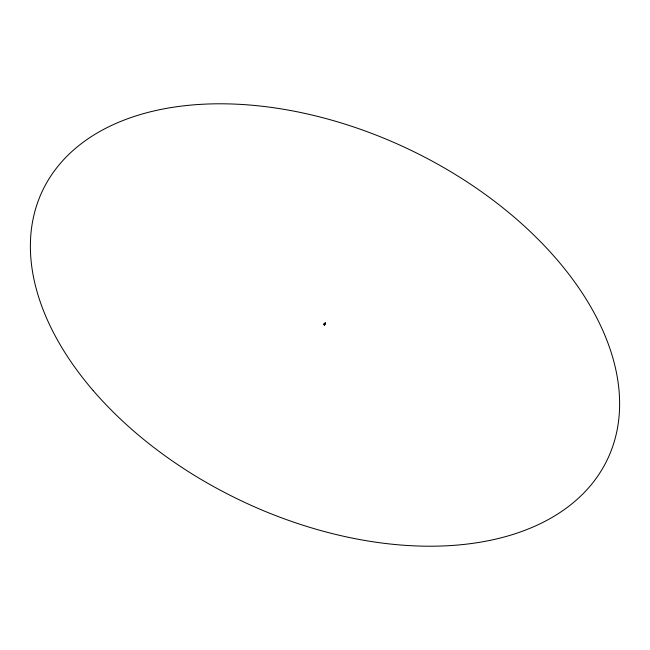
<?xml version="1.0" encoding="UTF-8"?>
<svg xmlns="http://www.w3.org/2000/svg" width="650" height="650" viewBox="0 0 650 650"><rect width="100%" height="100%" fill="white"/><g stroke="black" fill="none" stroke-linecap="round" stroke-linejoin="round"><path stroke-width="0.97" d="M324.561 323.716L324.22 324.017A4.298 2.649 25.2 0 0 324.204 324.301L324.236 324.577A3.339 2.08 25.4 0 0 324.301 324.756L324.228 323.984A4.006 2.47 25.2 0 0 324.212 324.326C324.439 325.666 324.594 323.009 324.415 324.829A6.435 3.469 32.9 0 1 324.269 324.626L324.22 324.163A6.069 3.811 20.5 0 1 324.228 323.887L324.781 324.114L325.203 322.855L324.423 324.992L324.667 324.423A3.234 1.934 29.9 0 0 324.675 324.139L325.26 322.701M324.651 324.472C324.667 325.512 324.131 323.213 324.577 324.651A3.339 2.08 25.4 0 1 324.504 324.813L324.261 323.863L324.74 324.106L324.464 324.919L324.651 324.049A4.298 2.649 25.2 0 1 324.667 324.423L324.659 324.139A3.884 2.397 25.2 0 1 324.667 324.423L324.642 324.431A2.535 1.576 25.4 0 1 324.618 324.529L324.553 324.756M324.212 324.504C324.992 325.723 323.692 322.53 324.415 324.992M324.651 324.366L324.391 323.919M324.545 324.163L324.342 324.618L324.651 324.269M324.521 324.082L324.358 324.634L324.488 323.919M324.423 324.301L324.48 324.805M324.22 324.049L324.236 324.569M324.277 324.293L324.35 324.017M324.212 324.334L324.285 324.35A1.982 1.243 19.9 0 1 324.212 324.228L324.391 324.204M324.602 324.634L324.342 324.569M93.194 390.585A312.772 194.707 25.4 0 0 598.39 475.166A312.772 194.707 25.4 0 0 283.416 109.249A312.772 194.707 25.4 0 0 93.194 390.585"/></g></svg>
